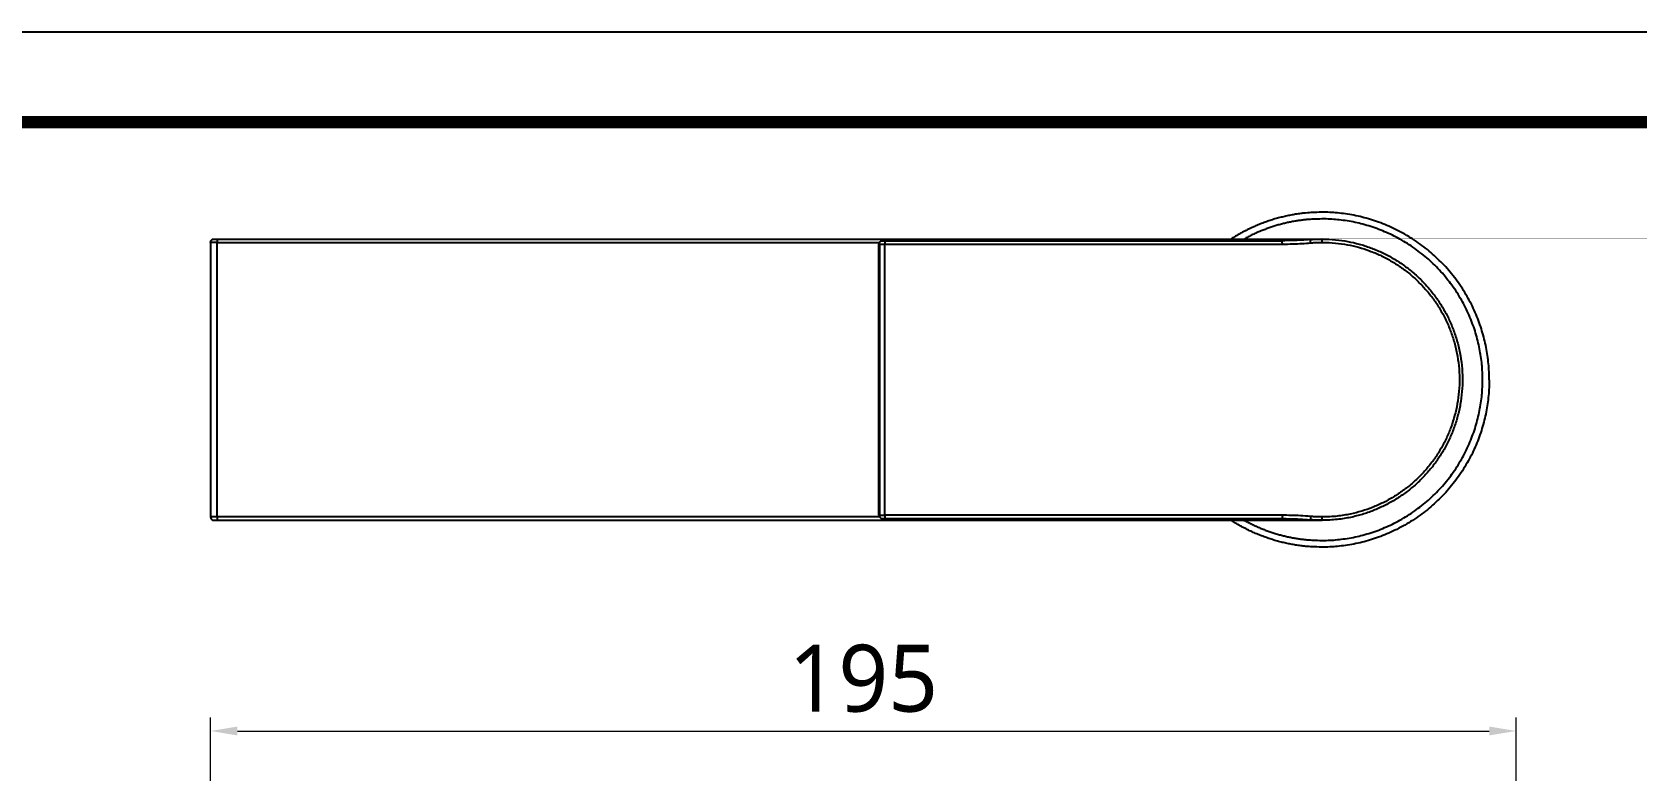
# Model space of a CAD drawing. Extents: x 1723 to 2513, y 4681 to 5260.
# Drawn here: x 2033.5 to 2273.2, y 5149.6 to 5259.9 of the extents above; entities that cross this region are included whole.
import ezdxf

# ---------------------------------------------------------------- set-up
doc = ezdxf.new("R2010")
doc.units = 0
doc.header["$LTSCALE"] = 30
doc.header["$MEASUREMENT"] = 0
doc.header["$PDMODE"] = 3
doc.header["$PDSIZE"] = -10
doc.layers.get('0').update_dxf_attribs({"linetype": 'CONTINUOUS'})
doc.layers.get('DEFPOINTS').update_dxf_attribs({"linetype": 'CONTINUOUS'})
doc.layers.add('Layer 01', color=7, linetype='CONTINUOUS')
doc.styles.add('Daelim Dimension', font='NanumGothic.ttf')
doc.dimstyles.new('DEFAULT', dxfattribs={"dimscale": 2, "dimtxt": 2, "dimasz": 2, "dimexe": 0, "dimexo": 2, "dimgap": 1, "dimtad": 1, "dimdec": 1, "dimzin": 9, "dimdsep": 46, "dimtxsty": 'Daelim Dimension', "dimcen": 0.5, "dimclrd": 252, "dimclre": 252, "dimclrt": 3, "dimadec": 1, "dimazin": 0, "dimtfac": 1, "dimtdec": 1, "dimtix": 1, "dimtmove": 0, "dimatfit": 3, "dimfxl": 0, "dimtolj": 1, "dimtzin": 1, "dimlwd": 9, "dimlwe": 9, "dimarcsym": 0})

# ---------------------------------------------------------------- blocks, each defined once
blk = doc.blocks.new('*D21')
at = {"color": 5, "lineweight": 9, "ltscale": 0.5}
for p, q in [((2060.12, 5093.79), (2060.12, 5157.58)), ((2255.12, 4838.79), (2255.12, 5157.58)), ((2064.12, 5155.58), (2251.12, 5155.58))]:
    blk.add_line(p, q, dxfattribs=at)
at = {"color": 5, "ltscale": 0.5}
for points in [[(2064.12, 5156.25), (2064.12, 5154.92), (2060.12, 5155.58)], [(2251.12, 5156.25), (2251.12, 5154.92), (2255.12, 5155.58)]]:
    blk.add_solid(points, dxfattribs=at)
at = {"layer": 'DEFPOINTS', "color": 0, "ltscale": 0.5}
for p in [(2255.12, 5155.58), (2060.12, 5089.79), (2255.12, 4834.79)]:
    blk.add_point(p, dxfattribs=at)
at = {"color": 7, "ltscale": 0.5, "insert": (2157.62, 5168.47), "char_height": 10, "width": 26.125, "attachment_point": 2, "style": 'Daelim Dimension'}
blk.add_mtext('\\A1;195', dxfattribs=at)

msp = doc.modelspace()

# ---------------------------------------------------------------- linework, layer by layer
at = {"ltscale": 0.5}
msp.add_lwpolyline([(1723.01, 4681.18), (2512.89, 4681.18), (2512.89, 5259.94), (1723.01, 5259.94)], close=True, dxfattribs=at)
at = {"color": 5, "linetype": 'ByBlock', "lineweight": 200, "const_width": 1.82}
msp.add_lwpolyline([(1735.71, 4705.96), (2500.11, 4705.96), (2500.11, 5246.5), (1735.71, 5246.5)], close=True, dxfattribs=at)
at = {"layer": 'Layer 01', "lineweight": -3}
for points, weights, degree, knots in [([(2251.12, 5208.04), (2251.12, 5233.04), (2226.12, 5233.04), (2218.75, 5233.04), (2212.56, 5229.04)], [1, 0.707106781187, 1, 0.891150497512, 0.863205662192], 2, [75.297405, 75.297405, 75.297405, 112.996517, 112.996517, 127.006843, 127.006843, 127.006843]), ([(2250.12, 5208.04), (2250.12, 5232.04), (2226.12, 5232.04), (2219.92, 5232.04), (2214.5, 5229.04)], [1, 0.707106781187, 1, 0.903383592775, 0.870508710075], 2, [0, 0, 0, 37.699112, 37.699112, 50.134882, 50.134882, 50.134882]), ([(2160.27, 5228.75), (2160.3, 5228.77), (2160.33, 5228.77), (2160.36, 5228.78), (2160.36, 5228.78), (2160.36, 5228.78), (2160.36, 5228.78)], [1.06892739475, 1.08260588794, 1.09961176468, 1.11994502497, 1.11994502497, 1.11994502497, 1.11994502497], 3, [0.74874907, 0.74874907, 0.74874907, 0.74874907, 0.84589169, 0.84589169, 0.84589169, 0.84741552, 0.84741552, 0.84741552, 0.84741552]), ([(2224.45, 5228.47), (2224.43, 5228.68), (2224.4, 5228.82), (2224.38, 5228.97), (2224.36, 5228.97)], [1, 0.923178869541, 1, 0.923178869541, 1], 2, [-0.7890519, -0.7890519, -0.7890519, -0.394526, -0.394526, 0, 0, 0]), ([(2251.12, 5208.04), (2251.12, 5183.04), (2226.12, 5183.04), (2218.75, 5183.04), (2212.56, 5187.04)], [1, 0.707106781187, 1, 0.891150497512, 0.863205662192], 2, [-78.539816, -78.539816, -78.539816, -39.269908, -39.269908, -24.675818, -24.675818, -24.675818]), ([(2214.51, 5187.03), (2219.93, 5184.04), (2226.12, 5184.04), (2250.12, 5184.04), (2250.12, 5208.04)], [0.870586338423, 0.903497533973, 1, 0.707106781187, 1], 2, [25.278007, 25.278007, 25.278007, 37.699112, 37.699112, 75.398224, 75.398224, 75.398224]), ([(2224.45, 5187.61), (2224.43, 5187.41), (2224.4, 5187.26), (2224.38, 5187.11), (2224.36, 5187.11)], [1, 0.923178869541, 1, 0.923178869541, 1], 2, [-0.7890519, -0.7890519, -0.7890519, -0.394526, -0.394526, 0, 0, 0])]:
    msp.add_rational_spline(points, weights, degree=degree, knots=knots, dxfattribs=at)
for points, weights in [([(2060.12, 5228.54), (2060.12, 5229.04), (2060.62, 5229.04)], [1, 0.707106781187, 1]), ([(2061.12, 5228.54), (2060.12, 5228.54), (2060.12, 5228.54)], [1, 0.707106785924, 1]), ([(2060.62, 5229.04), (2060.62, 5229.04), (2061.12, 5229.04)], [1, 0.707106781187, 1]), ([(2061.12, 5229.04), (2061.12, 5229.04), (2061.12, 5228.54)], [1, 0.707106781187, 1]), ([(2159.96, 5228.29), (2159.96, 5228.6), (2160.24, 5228.74)], [1, 0.797276847561, 0.875179355906]), ([(2160.01, 5228.29), (2160.01, 5228.57), (2160.25, 5228.72)], [1, 0.811607989732, 0.865567438995]), ([(2160.01, 5228.29), (2160.07, 5228.29), (2160.82, 5228.29)], [1, 0.707106783116, 1]), ([(2160.28, 5228.74), (2160.39, 5228.79), (2160.51, 5228.79)], [0.875179355908, 0.909829933623, 1]), ([(2160.51, 5228.79), (2160.53, 5228.79), (2160.78, 5228.79)], [1, 0.707106781207, 1]), ([(2160.78, 5228.79), (2160.82, 5228.79), (2160.82, 5228.29)], [1, 0.707106781186, 1]), ([(2220.21, 5228.29), (2220.21, 5228.79), (2220.17, 5228.79)], [1, 0.707106781182, 1]), ([(2226.16, 5228.54), (2226.16, 5229.04), (2226.12, 5229.04)], [1, 0.707106781181, 1]), ([(2061.12, 5187.54), (2060.12, 5187.54), (2060.12, 5187.54)], [1, 0.707106785924, 1]), ([(2060.12, 5187.54), (2060.12, 5187.04), (2060.62, 5187.04)], [1, 0.707106781187, 1]), ([(2061.12, 5187.54), (2061.12, 5187.04), (2061.12, 5187.04)], [1, 0.707106781187, 1]), ([(2159.96, 5187.79), (2159.96, 5187.65), (2160.04, 5187.53)], [1, 0.895874489759, 0.865783618672]), ([(2160.01, 5187.79), (2160.01, 5187.29), (2160.51, 5187.29)], [1, 0.707106781191, 1]), ([(2160.01, 5187.79), (2160.07, 5187.79), (2160.82, 5187.79)], [1, 0.707106782396, 1]), ([(2160.82, 5187.79), (2160.82, 5187.29), (2160.78, 5187.29)], [1, 0.707106781183, 1]), ([(2220.21, 5187.79), (2220.21, 5187.29), (2220.17, 5187.29)], [1, 0.707106781182, 1]), ([(2226.12, 5187.04), (2226.16, 5187.06), (2226.16, 5187.54)], [0.982348681178, 0.716215727824, 1]), ([(2060.62, 5187.04), (2060.62, 5187.04), (2061.12, 5187.04)], [1, 0.707106781187, 1]), ([(2160.51, 5187.29), (2160.53, 5187.29), (2160.78, 5187.29)], [1, 0.707106781207, 1])]:
    msp.add_rational_spline(points, weights, degree=2, dxfattribs=at)
for points, degree in [([(2060.12, 5228.54), (2060.12, 5187.54)], 1), ([(2061.12, 5229.04), (2226.12, 5229.04)], 1), ([(2061.12, 5228.54), (2160.03, 5228.54)], 1), ([(2061.12, 5187.54), (2061.12, 5228.54)], 1), ([(2159.96, 5187.79), (2159.96, 5228.29)], 1), ([(2159.96, 5228.29), (2160.01, 5228.29)], 1), ([(2160.01, 5228.29), (2160.01, 5187.79)], 1), ([(2160.78, 5228.79), (2220.17, 5228.79)], 1), ([(2160.82, 5187.79), (2160.82, 5228.29)], 1), ([(2160.82, 5228.29), (2220.21, 5228.29)], 1), ([(2224.36, 5228.97), (2223.95, 5228.93), (2223.1, 5228.87), (2221.7, 5228.81), (2220.69, 5228.79), (2220.17, 5228.79)], 3), ([(2220.21, 5228.29), (2220.74, 5228.29), (2221.76, 5228.31), (2223.17, 5228.37), (2224.03, 5228.43), (2224.45, 5228.47)], 3), ([(2224.36, 5228.97), (2224.55, 5228.98), (2224.95, 5229.01), (2225.53, 5229.04), (2225.92, 5229.04), (2226.12, 5229.04)], 3), ([(2224.45, 5228.47), (2224.64, 5228.48), (2225.02, 5228.51), (2225.59, 5228.54), (2225.97, 5228.54), (2226.16, 5228.54)], 3), ([(2226.12, 5229.04), (2226.83, 5229.04), (2228.2, 5228.97), (2230, 5228.7), (2231.69, 5228.31), (2233.37, 5227.77), (2235.03, 5227.09), (2236.6, 5226.26), (2238.1, 5225.32), (2239.52, 5224.24), (2240.84, 5223.05), (2242.06, 5221.76), (2243.16, 5220.36), (2244.14, 5218.88), (2244.98, 5217.33), (2245.7, 5215.7), (2246.3, 5213.95), (2246.76, 5212.1), (2247.04, 5210.17), (2247.15, 5208.2), (2247.07, 5206.25), (2246.82, 5204.34), (2246.41, 5202.53), (2245.87, 5200.82), (2245.19, 5199.19), (2244.38, 5197.61), (2243.43, 5196.1), (2242.36, 5194.69), (2241.17, 5193.36), (2239.88, 5192.14), (2238.49, 5191.04), (2237.01, 5190.06), (2235.45, 5189.2), (2233.82, 5188.48), (2232.19, 5187.91), (2230.43, 5187.46), (2228.46, 5187.14), (2226.93, 5187.04), (2226.12, 5187.04)], 3), ([(2226.16, 5228.54), (2226.86, 5228.54), (2228.19, 5228.47), (2229.95, 5228.21), (2231.6, 5227.83), (2233.25, 5227.3), (2234.86, 5226.63), (2236.4, 5225.83), (2237.86, 5224.9), (2239.25, 5223.86), (2240.53, 5222.69), (2241.72, 5221.43), (2242.8, 5220.07), (2243.75, 5218.62), (2244.58, 5217.11), (2245.28, 5215.52), (2245.86, 5213.81), (2246.31, 5212), (2246.59, 5210.12), (2246.69, 5208.2), (2246.62, 5206.29), (2246.37, 5204.43), (2245.97, 5202.66), (2245.44, 5200.99), (2244.78, 5199.4), (2243.99, 5197.86), (2243.06, 5196.39), (2242.02, 5195), (2240.86, 5193.71), (2239.6, 5192.52), (2238.24, 5191.45), (2236.8, 5190.49), (2235.27, 5189.65), (2233.68, 5188.94), (2232.08, 5188.39), (2230.37, 5187.95), (2228.45, 5187.63), (2226.96, 5187.54), (2226.16, 5187.54)], 3), ([(2160.03, 5187.54), (2061.12, 5187.54)], 1), ([(2160.01, 5187.79), (2159.96, 5187.79)], 1), ([(2220.21, 5187.79), (2160.82, 5187.79)], 1), ([(2224.45, 5187.61), (2223.92, 5187.66), (2222.9, 5187.73), (2221.49, 5187.78), (2220.62, 5187.79), (2220.21, 5187.79)], 3), ([(2226.16, 5187.54), (2225.97, 5187.54), (2225.59, 5187.55), (2225.02, 5187.57), (2224.64, 5187.6), (2224.45, 5187.61)], 3), ([(2061.12, 5187.04), (2226.12, 5187.04)], 1), ([(2160.78, 5187.29), (2220.17, 5187.29)], 1), ([(2220.15, 5187.31), (2220.16, 5187.31), (2220.16, 5187.31), (2220.17, 5187.31)], 3), ([(2220.17, 5187.29), (2220.58, 5187.29), (2221.43, 5187.28), (2222.83, 5187.23), (2223.84, 5187.16), (2224.36, 5187.11)], 3), ([(2226.12, 5187.04), (2225.92, 5187.04), (2225.53, 5187.05), (2224.95, 5187.07), (2224.55, 5187.1), (2224.36, 5187.11)], 3)]:
    msp.add_open_spline(points, degree=degree, dxfattribs=at)

# ---------------------------------------------------------------- dimensions: what is measured, and where the dimension line sits
at = {"color": 5, "ltscale": 0.5}
dim = msp.add_linear_dim(base=(2255.12, 5155.58), p1=(2060.12, 5089.79), p2=(2255.12, 4834.79), dimstyle='DEFAULT', override={"dimtxt": 5, "dimexe": 1, "dimdec": 0, "dimclrd": 5, "dimclre": 5, "dimclrt": 7}, dxfattribs=at)
dim.commit()
dim.dimension.update_dxf_attribs({"geometry": '*D21', "text_midpoint": (2157.62, 5155.58), "dimtype": 160})

doc.saveas('drawing.dxf')
